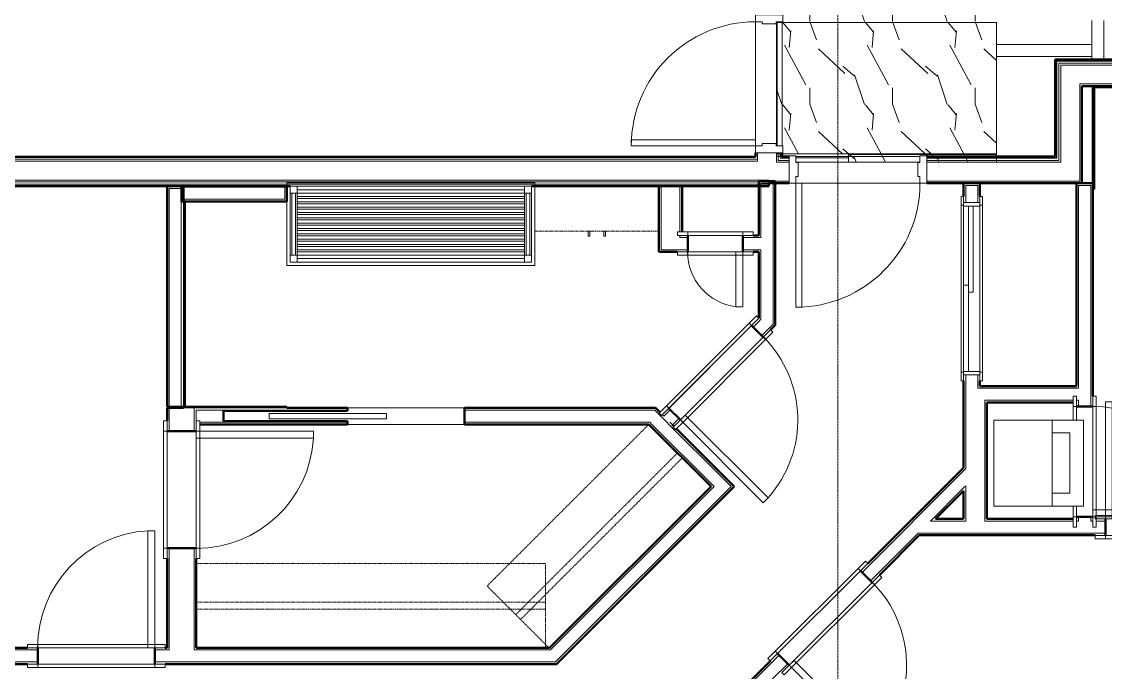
# Model space of a CAD drawing. Header units: inches. Extents: x -4235 to -464, y 9767 to 12359.
# Drawn here: x -3718.2 to -3403.7, y 10203.2 to 10392.1 of the extents above; entities that cross this region are included whole.
import ezdxf

# ---------------------------------------------------------------- set-up
doc = ezdxf.new("R2010")
doc.units = ezdxf.units.IN
doc.header["$MEASUREMENT"] = 0
doc.linetypes.add('Dash', pattern=[0.25, 0.125, -0.125])
doc.linetypes.add('Grid Line 1_2_', pattern=[0.875, 0.5, -0.125, 0.125, -0.125])
for name, color, linetype, lineweight in [('0-1', 7, 'Continuous', 5), ('0-2', 10, 'Continuous', 9), ('A-CLNG-1', 254, 'Continuous', 9), ('A-CLNG-2', 10, 'Continuous', 9), ('A-CLNG-PATT-1', 253, 'Continuous', 13), ('A-DOOR-1', 10, 'Continuous', 9), ('A-DOOR-2', 50, 'Continuous', 20), ('A-DOOR-FRAM-1', 10, 'Continuous', 9), ('A-DOOR-FRAM-2', 50, 'Continuous', 20), ('A-FLOR-3', 192, 'Continuous', 9), ('A-WALL-1', 7, 'Continuous', 50), ('A-WALL-2', 250, 'Continuous', 13), ('A-WALL-3', 10, 'Continuous', 9), ('A-WALL-4', 254, 'Continuous', 9), ('A-WALL-5', 113, 'Continuous', 9), ('I-WALL-1', 7, 'Continuous', 50), ('I-WALL-2', 10, 'Continuous', 9), ('I-WALL-3', 254, 'Continuous', 9), ('P-SANR-FIXT-1', 10, 'Continuous', 9), ('Q-CASE-1', 254, 'Continuous', 9), ('Q-CASE-2', 10, 'Continuous', 9), ('Q-CASE-3', 254, 'Dash', 9), ('Q-CASE-4', 10, 'Dash', 9), ('Q-CASE-HDLN-1', 10, 'Dash', 9), ('Q-CASE-HDLN-2', 254, 'Dash', 9), ('S-BEAM', 12, 'Continuous', 9), ('S-GRID-1', 1, 'Grid Line 1_2_', 9)]:
    doc.layers.add(name, color=color, linetype=linetype, lineweight=lineweight)

# ---------------------------------------------------------------- blocks, each defined once
blk = doc.blocks.new('SWING - SINGLE - FLUSH - 2-10 x 6-8 - PASSAGE-3199410-BACKGROUND - RCP - 2ND FLOOR')
at = {"layer": 'A-DOOR-1'}
blk.add_arc((17, -4.25), 34.07, 180, 266.6343, dxfattribs=at)
at = {"layer": 'A-DOOR-2'}
for p, q in [((15, -4.25), (15, -38.26)), ((17, -4.25), (15, -4.25)), ((17, -4.25), (17, -38.26)), ((17, -38.26), (15, -38.26))]:
    blk.add_line(p, q, dxfattribs=at)
at = {"layer": 'A-DOOR-FRAM-1'}
for p, q in [((-17, 5.25), (-20, 5.25)), ((-20, 5.25), (-20, 4.25)), ((-20, 4.25), (-17, 4.25)), ((17, 5.25), (-17, 5.25)), ((-17, 5.25), (-17, 4.25)), ((-17, 4.25), (17, 4.25)), ((20, 5.25), (17, 5.25)), ((17, 5.25), (17, 4.25)), ((17, 4.25), (20, 4.25)), ((20, 5.25), (20, 4.25)), ((-17, -4.25), (-20, -4.25)), ((-20, -5.25), (-20, -4.25)), ((-20, -5.25), (-17, -5.25)), ((17, -4.25), (-17, -4.25)), ((-17, -5.25), (-17, -4.25)), ((-17, -5.25), (17, -5.25)), ((20, -4.25), (17, -4.25)), ((17, -5.25), (17, -4.25)), ((17, -5.25), (20, -5.25)), ((20, -5.25), (20, -4.25))]:
    blk.add_line(p, q, dxfattribs=at)
blk = doc.blocks.new('POCKET - FLUSH - 2-10 x 6-8-2882529-BACKGROUND - RCP - 2ND FLOOR')
at = {"layer": 'A-DOOR-2'}
for p, q in [((-39.67, 0.75), (-39.67, -0.75)), ((-5.67, 0.75), (-39.67, 0.75)), ((-5.67, -0.75), (-5.67, 0.75)), ((-39.67, -0.75), (-5.67, -0.75))]:
    blk.add_line(p, q, dxfattribs=at)
blk = doc.blocks.new('OD_CW_Closet - OD_CW_Closet-3110444-BACKGROUND - RCP - 2ND FLOOR')
at = {"layer": 'Q-CASE-HDLN-1'}
for p, q in [((67.13, 24), (66.97, 24)), ((67.13, -1.51), (67.13, 23.84)), ((0.74, 12.24), (67.13, 12.24)), ((0.74, 10.24), (67.13, 10.24)), ((0.74, -1.51), (67.13, -1.51))]:
    blk.add_line(p, q, dxfattribs=at)
at = {"layer": 'Q-CASE-HDLN-2'}
for p, q in [((66.97, 24), (0.74, 24)), ((0.74, 24), (0.74, -1.51)), ((67.13, 23.84), (67.13, 24))]:
    blk.add_line(p, q, dxfattribs=at)
blk = doc.blocks.new('OD_CW_Closet - OD_CW_Closet-3108933-BACKGROUND - RCP - 2ND FLOOR')
at = {"layer": 'Q-CASE-HDLN-1'}
for p, q in [((0.74, 24), (0.74, -0.45)), ((0.74, 12.78), (102.1, 12.78)), ((0.74, 10.78), (102.1, 10.78)), ((0.74, -0.45), (102.1, -0.45))]:
    blk.add_line(p, q, dxfattribs=at)
at = {"layer": 'Q-CASE-HDLN-2'}
for p, q in [((102.1, 24), (0.74, 24)), ((102.1, -0.45), (102.1, 24))]:
    blk.add_line(p, q, dxfattribs=at)
blk = doc.blocks.new('Stacked Washer and Dryer - 26_x25_ - Private-1352637-BACKGROUND - RCP - 2ND FLOOR')
at = {"layer": 'P-SANR-FIXT-1'}
for p, q in [((26, 12.5), (0, 12.5)), ((0, -12.5), (0, 12.5)), ((16.90625, 12.5), (16.90625, -12.5)), ((26, 12.5), (26, -12.5)), ((16.90625, 8.75), (22.09375, 8.75)), ((22.09375, 8.75), (22.09375, -8.75)), ((22.09375, -8.75), (16.90625, -8.75)), ((0, -12.5), (26, -12.5))]:
    blk.add_line(p, q, dxfattribs=at)
blk = doc.blocks.new('SWING - SINGLE - FLUSH - 2-10 x 6-8 - PRIVACY-3199407-BACKGROUND - RCP - 2ND FLOOR')
at = {"layer": 'A-DOOR-1'}
blk.add_arc((17, 2.37), 34.07, 93.3657, 180, dxfattribs=at)
at = {"layer": 'A-DOOR-2'}
for p, q in [((15, 2.37), (15, 36.38)), ((17, 36.38), (15, 36.38)), ((17, 2.37), (17, 36.38)), ((17, 2.37), (15, 2.37))]:
    blk.add_line(p, q, dxfattribs=at)
at = {"layer": 'A-DOOR-FRAM-1'}
for p, q in [((-17, 3.37), (-20, 3.37)), ((-20, 2.37), (-20, 3.37)), ((17, 3.37), (-17, 3.37)), ((-17, 2.37), (-17, 3.37)), ((20, 3.37), (17, 3.37)), ((17, 2.37), (17, 3.37)), ((20, 2.37), (20, 3.37)), ((-20, 2.37), (-17, 2.37)), ((-17, 2.37), (17, 2.37)), ((17, 2.37), (20, 2.37)), ((-17, -2.38), (-20, -2.38)), ((-20, -2.38), (-20, -3.38)), ((17, -2.38), (-17, -2.38)), ((-17, -2.38), (-17, -3.38)), ((20, -2.38), (17, -2.38)), ((17, -2.38), (17, -3.38)), ((20, -2.38), (20, -3.38)), ((-20, -3.38), (-17, -3.38)), ((-17, -3.38), (17, -3.38)), ((17, -3.38), (20, -3.38))]:
    blk.add_line(p, q, dxfattribs=at)
blk = doc.blocks.new('SLIDING - FLUSH - 4-0 x 6-8-3203584-BACKGROUND - RCP - 2ND FLOOR')
at = {"layer": 'A-DOOR-1'}
for p, q in [((-26.75, 2.25), (-26.75, 3)), ((-24.25, 3), (-26.75, 3)), ((-26.75, 2.25), (-24.25, 2.25)), ((24.25, 3), (-24.25, 3)), ((-24.25, 3), (-24.25, 2.25)), ((1, 2.25), (-24, 2.25)), ((-24, 2.25), (-24, 0.88)), ((-24, 0.88), (1, 0.88)), ((24, 0.88), (-1, 0.88)), ((-1, 0.88), (-1, -0.5)), ((1, 2.25), (1, 0.88)), ((24, 0.88), (24, -0.5)), ((24.25, 2.25), (24.25, 3)), ((24.25, 3), (26.75, 3)), ((26.75, 2.25), (24.25, 2.25)), ((26.75, 3), (26.75, 2.25)), ((-26.75, -3.25), (-26.75, -2.5)), ((-24.25, -2.5), (-26.75, -2.5)), ((-24.25, -2.5), (-24.25, -3.25)), ((-1, -0.5), (24, -0.5)), ((24.25, -2.5), (26.75, -2.5)), ((24.25, -3.25), (24.25, -2.5)), ((26.75, -2.5), (26.75, -3.25)), ((-26.75, -3.25), (-24.25, -3.25)), ((-24.25, -3.25), (24.25, -3.25)), ((26.75, -3.25), (24.25, -3.25))]:
    blk.add_line(p, q, dxfattribs=at)
at = {"layer": 'A-DOOR-FRAM-1'}
for p, q in [((-24, 2.25), (-25, 2.25)), ((-25, -2.5), (-25, 2.25)), ((-24, 2.25), (-24, -2.5)), ((24, 2.25), (1, 2.25)), ((24, -2.5), (24, 2.25)), ((24, 2.25), (25, 2.25)), ((25, 2.25), (25, -2.5)), ((-25, -2.5), (-24, -2.5)), ((-24, -2.5), (24, -2.5)), ((25, -2.5), (24, -2.5))]:
    blk.add_line(p, q, dxfattribs=at)
blk = doc.blocks.new('SWING - SINGLE - FLUSH - 2-10 x 6-8 - PRIVACY-3199405-BACKGROUND - RCP - 2ND FLOOR')
at = {"layer": 'A-DOOR-1'}
blk.add_arc((17, -2.37), 34.07, 180, 266.6343, dxfattribs=at)
at = {"layer": 'A-DOOR-2'}
for p, q in [((15, -2.37), (15, -36.38)), ((17, -2.37), (15, -2.37)), ((17, -2.37), (17, -36.38)), ((17, -36.38), (15, -36.38))]:
    blk.add_line(p, q, dxfattribs=at)
at = {"layer": 'A-DOOR-FRAM-1'}
for p, q in [((-17, 3.38), (-20, 3.38)), ((-20, 3.38), (-20, 2.38)), ((17, 3.38), (-17, 3.38)), ((-17, 3.38), (-17, 2.38)), ((20, 3.38), (17, 3.38)), ((17, 3.38), (17, 2.38)), ((20, 3.38), (20, 2.38)), ((-20, 2.38), (-17, 2.38)), ((-17, 2.38), (17, 2.38)), ((17, 2.38), (20, 2.38)), ((-17, -2.37), (-20, -2.37)), ((-20, -3.37), (-20, -2.37)), ((17, -2.37), (-17, -2.37)), ((-17, -3.37), (-17, -2.37)), ((20, -2.37), (17, -2.37)), ((17, -3.37), (17, -2.37)), ((20, -3.37), (20, -2.37)), ((-20, -3.37), (-17, -3.37)), ((-17, -3.37), (17, -3.37)), ((17, -3.37), (20, -3.37))]:
    blk.add_line(p, q, dxfattribs=at)
blk = doc.blocks.new('SWING - SINGLE - FLUSH - 2-8 x 6-8 - PASSAGE-V78-BACKGROUND - RCP - 2ND FLOOR')
at = {"layer": 'A-DOOR-1'}
blk.add_arc((16, 2.37), 32.07, 93.5759, 180, dxfattribs=at)
at = {"layer": 'A-DOOR-2'}
for p, q in [((14, 2.37), (14, 34.38)), ((16, 34.38), (14, 34.38)), ((16, 2.37), (16, 34.38)), ((16, 2.37), (14, 2.37))]:
    blk.add_line(p, q, dxfattribs=at)
at = {"layer": 'A-DOOR-FRAM-1'}
for p, q in [((-16, 3.37), (-19, 3.37)), ((-19, 2.37), (-19, 3.37)), ((15.63, 3.37), (-16, 3.37)), ((-16, 2.37), (-16, 3.37)), ((19, 3.37), (16, 3.37)), ((16, 2.37), (16, 3.37)), ((19, 2.37), (19, 3.37)), ((-19, 2.37), (-16, 2.37)), ((-16, 2.37), (16, 2.37)), ((16, 2.37), (19, 2.37)), ((-16, -2.38), (-19, -2.38)), ((-19, -2.38), (-19, -3.38)), ((-12.08, -2.38), (-16, -2.38)), ((-16, -2.38), (-16, -3.38)), ((16, -2.38), (12.92, -2.38)), ((19, -2.38), (16, -2.38)), ((16, -2.38), (16, -3.38)), ((19, -2.38), (19, -3.38)), ((-19, -3.38), (-16, -3.38)), ((-16, -3.38), (-12.08, -3.38)), ((12.92, -3.38), (16, -3.38)), ((16, -3.38), (19, -3.38))]:
    blk.add_line(p, q, dxfattribs=at)
blk = doc.blocks.new('Bath Vanity - Bath Vanity 72_-V5-BACKGROUND - RCP - 2ND FLOOR')
at = {"layer": 'Q-CASE-1'}
for p, q in [((36.74, 5.75), (36.74, 5.37)), ((36.74, 5.34), (36.74, 1.01)), ((-35.26, 0), (-35.26, 1)), ((36.74, 1), (36.74, 0)), ((36.74, 0), (-35.26, 0))]:
    blk.add_line(p, q, dxfattribs=at)
at = {"layer": 'Q-CASE-2'}
for p, q in [((-35.26, 1), (-35.26, 24)), ((-35.26, 24), (36.74, 24)), ((-34.26, 21), (-34.26, 23)), ((-34.26, 23), (-32.26, 23)), ((-32.26, 23), (33.74, 23)), ((-32.26, 23), (-32.26, 21)), ((33.74, 21), (33.74, 23)), ((33.74, 23), (35.74, 23)), ((35.74, 23), (35.74, 21)), ((36.74, 24), (36.74, 5.75)), ((-34.26, 21), (-34.26, 3)), ((-32.26, 21), (-34.26, 21)), ((-33.76, 21), (-33.76, 3)), ((-32.76, 21), (-32.76, 3)), ((-32.26, 22), (33.74, 22)), ((33.74, 21), (-32.26, 21)), ((-32.26, 21), (-32.26, 3)), ((-32.26, 20), (33.74, 20)), ((33.74, 19.45), (-32.26, 19.45)), ((33.74, 21), (33.74, 3)), ((35.74, 21), (33.74, 21)), ((34.24, 21), (34.24, 3)), ((35.24, 21), (35.24, 3)), ((35.74, 21), (35.74, 3)), ((-32.26, 18.45), (33.74, 18.45)), ((33.74, 17.91), (-32.26, 17.91)), ((-32.26, 16.91), (33.74, 16.91)), ((33.74, 16.36), (-32.26, 16.36)), ((-32.26, 15.36), (33.74, 15.36)), ((33.74, 14.82), (-32.26, 14.82)), ((-32.26, 13.82), (33.74, 13.82)), ((33.74, 13.27), (-32.26, 13.27)), ((-32.26, 12.27), (33.74, 12.27)), ((33.74, 11.73), (-32.26, 11.73)), ((-32.26, 10.73), (33.74, 10.73)), ((33.74, 10.18), (-32.26, 10.18)), ((-32.26, 9.18), (33.74, 9.18)), ((33.74, 8.64), (-32.26, 8.64)), ((-32.26, 7.64), (33.74, 7.64)), ((33.74, 7.09), (-32.26, 7.09)), ((-32.26, 6.09), (33.74, 6.09)), ((33.74, 5.55), (-32.26, 5.55)), ((-32.26, 4.55), (33.74, 4.55)), ((33.74, 4), (-32.26, 4)), ((-34.26, 1), (-34.26, 3)), ((-34.26, 3), (-32.26, 3)), ((-32.26, 1), (-34.26, 1)), ((-32.26, 3), (33.74, 3)), ((-32.26, 3), (-32.26, 1)), ((-32.26, 2), (33.74, 2)), ((-32.26, 1), (33.74, 1)), ((33.74, 1), (33.74, 3)), ((33.74, 3), (35.74, 3)), ((35.74, 1), (33.74, 1)), ((35.74, 3), (35.74, 1))]:
    blk.add_line(p, q, dxfattribs=at)
blk = doc.blocks.new('300 Series Wall Hung Cabinet_326 - 36_-V98-BACKGROUND - RCP - 2ND FLOOR')
at = {"layer": 'Q-CASE-2'}
for p, q in [((-2.01, 14.69), (-2.5, 14.69)), ((-2.5, 14.69), (-2.5, 13.19)), ((-2.5, 13.19), (-2.01, 13.19)), ((-2.01, 13.19), (-2.01, 14.69)), ((2.49, 14.69), (2, 14.69)), ((2, 14.69), (2, 13.19)), ((2, 13.19), (2.49, 13.19)), ((2.49, 13.19), (2.49, 14.69))]:
    blk.add_line(p, q, dxfattribs=at)
at = {"layer": 'Q-CASE-3'}
for p, q in [((-18, 0.19), (-18, 13.19)), ((18, 0.19), (-18, 0.19))]:
    blk.add_line(p, q, dxfattribs=at)
at = {"layer": 'Q-CASE-4'}
blk.add_line((-18, 13.19), (18, 13.19), dxfattribs=at)
blk = doc.blocks.new('SWING - SINGLE - FLUSH - 1-4 X 6-8 PASSAGE-3199409-BACKGROUND - RCP - 2ND FLOOR')
at = {"layer": 'A-DOOR-1'}
blk.add_arc((8, -2.37), 16.07, 180, 262.8492, dxfattribs=at)
at = {"layer": 'A-DOOR-2'}
for p, q in [((6, -2.37), (6, -18.32)), ((8, -2.37), (6, -2.37)), ((8, -2.37), (8, -18.32)), ((8, -18.32), (6, -18.32))]:
    blk.add_line(p, q, dxfattribs=at)
at = {"layer": 'A-DOOR-FRAM-1'}
for p, q in [((-8, 3.38), (-11, 3.38)), ((-11, 3.38), (-11, 2.38)), ((8, 3.38), (-8, 3.38)), ((-8, 3.38), (-8, 2.38)), ((11, 3.38), (8, 3.38)), ((8, 3.38), (8, 2.38)), ((11, 3.38), (11, 2.38)), ((-11, 2.38), (-8, 2.38)), ((-8, 2.38), (8, 2.38)), ((8, 2.38), (11, 2.38)), ((-8, -2.37), (-11, -2.37)), ((-11, -3.37), (-11, -2.37)), ((8, -2.37), (-8, -2.37)), ((-8, -3.37), (-8, -2.37)), ((11, -2.37), (8, -2.37)), ((8, -3.37), (8, -2.37)), ((11, -3.37), (11, -2.37)), ((-11, -3.37), (-8, -3.37)), ((-8, -3.37), (8, -3.37)), ((8, -3.37), (11, -3.37))]:
    blk.add_line(p, q, dxfattribs=at)
blk = doc.blocks.new('CTR - 1st Phase - Unit Layouts_rvt-1-BACKGROUND - RCP - 2ND FLOOR')
at = {"layer": 'A-WALL-1'}
for p, q in [((-3407.35, 10373.07), (-3407.35, 10373.45)), ((-3407.35, 10373.45), (-3347.35, 10373.45)), ((-3407.35, 10343.45), (-3407.35, 10373.07)), ((-3347.72, 10373.07), (-3406.97, 10373.07)), ((-3406.97, 10373.07), (-3406.97, 10343.45)), ((-3504.3, 10330.06), (-3504.3, 10345.84)), ((-3504.3, 10345.84), (-3503.67, 10345.84)), ((-3503.67, 10345.84), (-3500.17, 10345.84)), ((-3500.17, 10345.84), (-3499.55, 10345.84)), ((-3499.55, 10345.84), (-3499.55, 10304.01)), ((-3444.85, 10341.34), (-3444.85, 10345.21)), ((-3444.85, 10345.21), (-3444.22, 10345.21)), ((-3444.22, 10345.21), (-3440.72, 10345.21)), ((-3440.72, 10345.21), (-3440.1, 10345.21)), ((-3440.1, 10345.21), (-3440.1, 10341.34)), ((-3412.1, 10286.32), (-3412.1, 10345.21)), ((-3412.1, 10345.21), (-3411.47, 10345.21)), ((-3411.47, 10345.21), (-3407.97, 10345.21)), ((-3407.97, 10345.21), (-3407.35, 10345.21)), ((-3407.35, 10345.21), (-3407.35, 10283.36)), ((-3676.05, 10280.34), (-3676.05, 10344.34)), ((-3676.05, 10344.34), (-3675.42, 10344.34)), ((-3675.42, 10344.34), (-3671.92, 10344.34)), ((-3671.92, 10344.34), (-3671.3, 10344.34)), ((-3671.89, 10344.34), (-3641.26, 10344.34)), ((-3671.89, 10344.09), (-3671.89, 10344.34)), ((-3671.89, 10340.59), (-3671.89, 10344.09)), ((-3671.3, 10344.34), (-3671.3, 10339.96)), ((-3641.26, 10344.34), (-3641.26, 10344.09)), ((-3641.26, 10344.09), (-3641.26, 10340.59)), ((-3533.3, 10325.31), (-3533.3, 10344.34)), ((-3533.3, 10344.34), (-3526.55, 10344.34)), ((-3526.55, 10344.34), (-3526.55, 10331.06)), ((-3406.97, 10343.45), (-3407.35, 10343.45)), ((-3671.89, 10339.96), (-3671.89, 10340.59)), ((-3641.26, 10339.96), (-3671.89, 10339.96)), ((-3671.3, 10339.96), (-3670.92, 10339.96)), ((-3670.92, 10339.59), (-3670.92, 10280.34)), ((-3641.26, 10340.59), (-3641.26, 10339.96)), ((-3524.92, 10330.06), (-3524.92, 10325.31)), ((-3508.92, 10325.31), (-3508.92, 10330.06)), ((-3505.92, 10330.06), (-3504.3, 10330.06)), ((-3532.67, 10325.31), (-3533.3, 10325.31)), ((-3527.92, 10325.31), (-3532.67, 10325.31)), ((-3504.3, 10325.31), (-3505.92, 10325.31)), ((-3504.3, 10306.06), (-3504.3, 10325.31)), ((-3504.3, 10301.82), (-3506.38, 10303.9)), ((-3499.55, 10304.01), (-3500.9, 10302.66)), ((-3503.02, 10300.54), (-3504.3, 10301.82)), ((-3444.85, 10286.32), (-3444.85, 10287.84)), ((-3444.85, 10262.61), (-3444.85, 10286.32)), ((-3440.1, 10287.84), (-3440.1, 10286.32)), ((-3440.1, 10286.32), (-3438.1, 10286.32)), ((-3438.1, 10286.32), (-3412.1, 10286.32)), ((-3413.1, 10281.57), (-3438.1, 10281.57)), ((-3438.1, 10281.57), (-3438.1, 10247.74)), ((-3671.3, 10280.34), (-3676.05, 10280.34)), ((-3671.3, 10279.96), (-3671.3, 10280.34)), ((-3670.92, 10280.34), (-3641.3, 10280.34)), ((-3623.7, 10279.09), (-3659.7, 10279.09)), ((-3659.7, 10279.09), (-3659.7, 10276.09)), ((-3641.3, 10280.34), (-3641.3, 10279.96)), ((-3641.3, 10279.96), (-3623.7, 10279.96)), ((-3623.7, 10279.96), (-3623.7, 10279.09)), ((-3589.7, 10279.96), (-3534.24, 10279.96)), ((-3589.7, 10275.21), (-3589.7, 10279.96)), ((-3534.24, 10279.96), (-3533.61, 10279.34)), ((-3533.61, 10279.34), (-3532.98, 10278.71)), ((-3530.42, 10279.86), (-3527.06, 10276.5)), ((-3407.35, 10280.36), (-3412.1, 10280.36)), ((-3659.7, 10276.09), (-3623.7, 10276.09)), ((-3623.7, 10276.09), (-3623.7, 10275.21)), ((-3623.7, 10275.21), (-3666.55, 10275.21)), ((-3536.21, 10275.21), (-3589.7, 10275.21)), ((-3518.17, 10257.18), (-3536.21, 10275.21)), ((-3529.49, 10275.21), (-3528.92, 10274.64)), ((-3528.92, 10274.64), (-3529.49, 10275.21)), ((-3528.21, 10273.94), (-3514.81, 10260.53)), ((-3514.81, 10260.53), (-3511.89, 10257.62)), ((-3472.66, 10234.8), (-3444.85, 10262.61)), ((-3565, 10210.34), (-3518.17, 10257.18)), ((-3511.45, 10257.18), (-3563.04, 10205.59)), ((-3511.89, 10257.62), (-3511.45, 10257.18)), ((-3444.85, 10255.89), (-3453, 10247.74)), ((-3444.85, 10247.74), (-3444.85, 10255.89)), ((-3453, 10247.74), (-3444.85, 10247.74)), ((-3438.1, 10247.74), (-3413.1, 10247.74)), ((-3412.1, 10248.36), (-3407.35, 10248.36)), ((-3403.72, 10247.74), (-3403.72, 10242.99)), ((-3457.75, 10242.99), (-3469.31, 10231.44)), ((-3406.72, 10242.99), (-3457.75, 10242.99)), ((-3471.43, 10229.32), (-3474.79, 10232.68)), ((-3852.47, 10210.34), (-3716.58, 10210.34)), ((-3713.58, 10210.34), (-3713.58, 10205.59)), ((-3679.58, 10205.59), (-3679.58, 10210.34)), ((-3676.58, 10210.34), (-3676.05, 10210.34)), ((-3667.55, 10210.34), (-3565, 10210.34)), ((-3518.75, 10188.71), (-3500.95, 10206.51)), ((-3498.83, 10208.63), (-3495.47, 10205.27)), ((-3716.58, 10205.59), (-3852.47, 10205.59)), ((-3676.05, 10205.59), (-3676.58, 10205.59)), ((-3569.75, 10205.59), (-3667.55, 10205.59)), ((-3563.92, 10205.59), (-3569.75, 10205.59)), ((-3563.04, 10205.59), (-3563.92, 10205.59))]:
    blk.add_line(p, q, dxfattribs=at)
at = {"layer": 'A-WALL-2'}
for p, q in [((-3503.67, 10345.21), (-3500.17, 10345.21)), ((-3503.67, 10345.21), (-3503.67, 10329.43)), ((-3500.17, 10345.21), (-3500.17, 10304.27)), ((-3444.22, 10344.59), (-3440.72, 10344.59)), ((-3444.22, 10339.59), (-3444.22, 10344.59)), ((-3440.72, 10339.59), (-3440.72, 10344.59)), ((-3411.47, 10344.59), (-3407.97, 10344.59)), ((-3411.47, 10285.7), (-3411.47, 10344.59)), ((-3407.97, 10280.36), (-3407.97, 10344.59)), ((-3675.42, 10343.71), (-3671.92, 10343.71)), ((-3675.42, 10343.71), (-3675.42, 10280.34)), ((-3671.92, 10343.71), (-3671.92, 10280.34)), ((-3671.26, 10344.09), (-3671.89, 10344.09)), ((-3671.26, 10344.09), (-3671.89, 10344.09)), ((-3641.89, 10344.09), (-3671.26, 10344.09)), ((-3671.26, 10340.59), (-3671.26, 10344.09)), ((-3641.26, 10344.09), (-3641.89, 10344.09)), ((-3641.89, 10344.09), (-3641.89, 10340.59)), ((-3641.26, 10344.09), (-3641.89, 10344.09)), ((-3532.67, 10344.34), (-3532.67, 10325.93)), ((-3527.17, 10344.34), (-3527.17, 10331.06)), ((-3671.3, 10339.96), (-3671.3, 10280.34)), ((-3671.3, 10280.34), (-3671.3, 10339.96)), ((-3641.89, 10340.59), (-3671.26, 10340.59)), ((-3527.17, 10330.06), (-3527.17, 10329.43)), ((-3527.17, 10329.43), (-3526.55, 10329.43)), ((-3526.55, 10329.43), (-3524.92, 10329.43)), ((-3508.92, 10329.43), (-3504.3, 10329.43)), ((-3504.3, 10329.43), (-3503.67, 10329.43)), ((-3532.67, 10325.93), (-3527.17, 10325.93)), ((-3527.17, 10325.93), (-3526.55, 10325.93)), ((-3526.55, 10325.93), (-3524.92, 10325.93)), ((-3508.92, 10325.93), (-3504.3, 10325.93)), ((-3504.3, 10325.93), (-3503.67, 10325.93)), ((-3503.67, 10325.93), (-3503.67, 10305.72)), ((-3504.3, 10305.1), (-3505.94, 10303.46)), ((-3504.3, 10305.1), (-3503.67, 10305.72)), ((-3503.46, 10300.98), (-3500.17, 10304.27)), ((-3444.22, 10286.32), (-3444.22, 10289.59)), ((-3440.72, 10286.32), (-3440.72, 10289.59)), ((-3444.22, 10286.32), (-3444.22, 10285.7)), ((-3444.22, 10285.7), (-3444.22, 10262.35)), ((-3440.72, 10286.32), (-3440.72, 10285.7)), ((-3438.72, 10285.7), (-3440.72, 10285.7)), ((-3438.1, 10285.7), (-3438.72, 10285.7)), ((-3412.1, 10285.7), (-3438.1, 10285.7)), ((-3411.47, 10285.7), (-3412.1, 10285.7)), ((-3438.1, 10282.2), (-3438.72, 10282.2)), ((-3438.72, 10282.2), (-3438.72, 10247.74)), ((-3413.1, 10282.2), (-3438.1, 10282.2)), ((-3411.47, 10282.2), (-3412.1, 10282.2)), ((-3411.47, 10280.36), (-3411.47, 10282.2)), ((-3675.42, 10279.96), (-3675.42, 10273.24)), ((-3671.3, 10279.96), (-3670.92, 10279.96)), ((-3670.92, 10279.96), (-3671.3, 10279.96)), ((-3670.92, 10279.96), (-3668.17, 10279.96)), ((-3668.17, 10279.96), (-3667.55, 10279.96)), ((-3668.17, 10279.96), (-3668.17, 10273.24)), ((-3667.55, 10279.96), (-3641.3, 10279.96)), ((-3641.3, 10279.96), (-3667.55, 10279.96)), ((-3623.7, 10279.34), (-3667.55, 10279.34)), ((-3667.55, 10276.24), (-3667.55, 10279.34)), ((-3667.55, 10279.34), (-3667.55, 10276.24)), ((-3534.5, 10279.34), (-3589.7, 10279.34)), ((-3531, 10275.84), (-3534.5, 10279.34)), ((-3529.98, 10279.42), (-3531.83, 10277.56)), ((-3623.7, 10275.84), (-3666.55, 10275.84)), ((-3535.95, 10275.84), (-3589.7, 10275.84)), ((-3535.32, 10275.21), (-3535.95, 10275.84)), ((-3531.83, 10277.56), (-3532.28, 10278)), ((-3530.37, 10275.21), (-3531, 10275.84)), ((-3529.49, 10275.21), (-3530.11, 10275.84)), ((-3527.5, 10276.94), (-3529.36, 10275.09)), ((-3517.73, 10257.62), (-3535.32, 10275.21)), ((-3515.25, 10260.09), (-3530.37, 10275.21)), ((-3514.81, 10259.65), (-3515.25, 10260.09)), ((-3512.33, 10257.18), (-3514.81, 10259.65)), ((-3474.34, 10232.23), (-3444.85, 10261.73)), ((-3444.85, 10261.73), (-3444.22, 10262.35)), ((-3517.28, 10257.18), (-3564.74, 10209.71)), ((-3512.33, 10257.18), (-3563.29, 10206.21)), ((-3517.28, 10257.18), (-3517.73, 10257.62)), ((-3454.51, 10247.11), (-3444.85, 10256.78)), ((-3444.85, 10256.78), (-3444.22, 10257.4)), ((-3444.22, 10257.4), (-3444.22, 10247.74)), ((-3453.63, 10247.11), (-3454.51, 10247.11)), ((-3444.22, 10247.11), (-3453.63, 10247.11)), ((-3444.22, 10247.74), (-3444.22, 10247.11)), ((-3438.72, 10247.74), (-3438.72, 10247.11)), ((-3413.1, 10247.11), (-3438.72, 10247.11)), ((-3411.47, 10247.11), (-3412.1, 10247.11)), ((-3411.47, 10247.74), (-3411.47, 10248.36)), ((-3411.47, 10247.74), (-3411.47, 10247.11)), ((-3407.97, 10247.74), (-3407.97, 10248.36)), ((-3407.97, 10247.74), (-3407.97, 10247.11)), ((-3407.35, 10247.11), (-3407.97, 10247.11)), ((-3403.72, 10247.11), (-3406.35, 10247.11)), ((-3471.87, 10229.76), (-3458.01, 10243.61)), ((-3457.13, 10243.61), (-3458.01, 10243.61)), ((-3403.72, 10243.61), (-3457.13, 10243.61)), ((-3675.42, 10239.24), (-3675.42, 10209.71)), ((-3668.17, 10239.24), (-3668.17, 10209.71)), ((-3713.58, 10209.71), (-3851.85, 10209.71)), ((-3676.05, 10209.71), (-3679.58, 10209.71)), ((-3676.05, 10209.71), (-3675.42, 10209.71)), ((-3668.17, 10209.71), (-3667.55, 10209.71)), ((-3667.55, 10209.71), (-3565.63, 10209.71)), ((-3565.63, 10209.71), (-3564.74, 10209.71)), ((-3713.58, 10206.21), (-3851.85, 10206.21)), ((-3676.05, 10206.21), (-3679.58, 10206.21)), ((-3676.05, 10206.21), (-3675.42, 10206.21)), ((-3675.42, 10206.21), (-3668.17, 10206.21)), ((-3668.17, 10206.21), (-3667.55, 10206.21)), ((-3667.55, 10206.21), (-3569.13, 10206.21)), ((-3569.13, 10206.21), (-3568.24, 10206.21)), ((-3568.24, 10206.21), (-3563.29, 10206.21)), ((-3518.75, 10187.83), (-3498.39, 10208.19)), ((-3500.33, 10201.3), (-3495.91, 10205.72))]:
    blk.add_line(p, q, dxfattribs=at)
at = {"layer": 'A-WALL-3'}
for p, q in [((-3440.1, 10339.59), (-3444.22, 10339.59)), ((-3508.92, 10330.06), (-3524.92, 10330.06)), ((-3524.92, 10325.31), (-3508.92, 10325.31)), ((-3506.38, 10303.9), (-3530.42, 10279.86)), ((-3503.02, 10300.54), (-3504.3, 10299.26)), ((-3527.06, 10276.5), (-3504.3, 10299.26)), ((-3440.1, 10289.59), (-3444.85, 10289.59)), ((-3589.7, 10279.96), (-3623.7, 10279.96)), ((-3412.1, 10280.36), (-3412.1, 10276.45)), ((-3407.35, 10248.36), (-3407.35, 10280.36)), ((-3623.7, 10275.21), (-3589.7, 10275.21)), ((-3412.1, 10251.45), (-3412.1, 10248.36)), ((-3474.79, 10232.68), (-3498.83, 10208.63)), ((-3495.47, 10205.27), (-3471.43, 10229.32)), ((-3679.58, 10210.34), (-3713.58, 10210.34)), ((-3713.58, 10205.59), (-3679.58, 10205.59))]:
    blk.add_line(p, q, dxfattribs=at)
at = {"layer": 'A-WALL-4'}
for p, q in [((-3524.92, 10325.31), (-3524.92, 10330.06)), ((-3508.92, 10325.31), (-3508.92, 10330.06)), ((-3506.38, 10303.9), (-3504.3, 10301.82)), ((-3504.3, 10301.82), (-3503.02, 10300.54)), ((-3659.7, 10276.09), (-3659.7, 10279.09)), ((-3659.7, 10279.09), (-3623.7, 10279.09)), ((-3623.7, 10279.09), (-3623.7, 10279.96)), ((-3589.7, 10279.96), (-3589.7, 10275.21)), ((-3530.42, 10279.86), (-3527.06, 10276.5)), ((-3412.1, 10280.36), (-3407.35, 10280.36)), ((-3623.7, 10276.09), (-3659.7, 10276.09)), ((-3623.7, 10275.21), (-3623.7, 10276.09)), ((-3412.1, 10248.36), (-3407.35, 10248.36)), ((-3474.79, 10232.68), (-3471.43, 10229.32)), ((-3713.58, 10205.59), (-3713.58, 10210.34)), ((-3679.58, 10205.59), (-3679.58, 10210.34)), ((-3498.83, 10208.63), (-3495.47, 10205.27))]:
    blk.add_line(p, q, dxfattribs=at)
at = {"layer": 'A-WALL-5'}
for p, q in [((-3641.3, 10340), (-3641.3, 10344.33)), ((-3641.26, 10344.34), (-3640.3, 10344.34)), ((-3640.3, 10344.34), (-3570.3, 10344.34)), ((-3570.3, 10344.34), (-3569.3, 10344.34)), ((-3569.3, 10344.34), (-3569.3, 10321.34)), ((-3641.3, 10339.59), (-3641.3, 10339.96)), ((-3641.3, 10321.34), (-3641.3, 10339.59)), ((-3569.3, 10321.34), (-3641.3, 10321.34))]:
    blk.add_line(p, q, dxfattribs=at)
at = {"layer": 'I-WALL-1'}
for p, q in [((-3676.05, 10276.24), (-3676.05, 10279.96)), ((-3676.05, 10279.96), (-3671.3, 10279.96)), ((-3667.55, 10273.24), (-3676.05, 10273.24)), ((-3676.05, 10239.24), (-3667.55, 10239.24)), ((-3676.05, 10210.34), (-3676.05, 10236.24)), ((-3667.55, 10236.24), (-3667.55, 10210.34)), ((-3675.42, 10205.59), (-3676.05, 10205.59)), ((-3667.55, 10205.59), (-3675.42, 10205.59))]:
    blk.add_line(p, q, dxfattribs=at)
at = {"layer": 'I-WALL-2'}
for p, q in [((-3676.05, 10273.24), (-3676.05, 10239.24)), ((-3667.55, 10239.24), (-3667.55, 10273.24))]:
    blk.add_line(p, q, dxfattribs=at)
at = {"layer": 'I-WALL-3'}
for p, q in [((-3676.05, 10273.24), (-3667.55, 10273.24)), ((-3667.55, 10239.24), (-3676.05, 10239.24))]:
    blk.add_line(p, q, dxfattribs=at)
at = {"layer": '0-2'}
for name, p, rotation in [('Bath Vanity - Bath Vanity 72_-V5-BACKGROUND - RCP - 2ND FLOOR', (-3604.56, 10345.34), 180), ('300 Series Wall Hung Cabinet_326 - 36_-V98-BACKGROUND - RCP - 2ND FLOOR', (-3551.3, 10344.53), 180), ('SLIDING - FLUSH - 4-0 x 6-8-3203584-BACKGROUND - RCP - 2ND FLOOR', (-3442.6, 10314.59), 89.9999999999961), ('SWING - SINGLE - FLUSH - 2-10 x 6-8 - PRIVACY-3199407-BACKGROUND - RCP - 2ND FLOOR', (-3516.72, 10290.2), 225.0000000000024), ('SWING - SINGLE - FLUSH - 2-8 x 6-8 - PASSAGE-V78-BACKGROUND - RCP - 2ND FLOOR', (-3409.72, 10264.36), 269.9999999999993), ('SWING - SINGLE - FLUSH - 2-10 x 6-8 - PRIVACY-3199405-BACKGROUND - RCP - 2ND FLOOR', (-3386.72, 10245.36), 180), ('SWING - SINGLE - FLUSH - 2-10 x 6-8 - PASSAGE-3199410-BACKGROUND - RCP - 2ND FLOOR', (-3671.8, 10256.24), 90.00000000000318), ('OD_CW_Closet - OD_CW_Closet-3110444-BACKGROUND - RCP - 2ND FLOOR', (-3534.62, 10274.67), 225.0000000000065), ('OD_CW_Closet - OD_CW_Closet-3108933-BACKGROUND - RCP - 2ND FLOOR', (-3565.44, 10234.34), 180), ('SWING - SINGLE - FLUSH - 2-10 x 6-8 - PRIVACY-3199407-BACKGROUND - RCP - 2ND FLOOR', (-3485.13, 10218.97), 225.000000000005)]:
    blk.add_blockref(name, p, dxfattribs=dict(at, rotation=rotation))
for name, p in [('SWING - SINGLE - FLUSH - 1-4 X 6-8 PASSAGE-3199409-BACKGROUND - RCP - 2ND FLOOR', (-3516.92, 10327.68)), ('POCKET - FLUSH - 2-10 x 6-8-2882529-BACKGROUND - RCP - 2ND FLOOR', (-3606.7, 10277.59)), ('Stacked Washer and Dryer - 26_x25_ - Private-1352637-BACKGROUND - RCP - 2ND FLOOR', (-3436.1, 10263.95)), ('SWING - SINGLE - FLUSH - 2-10 x 6-8 - PRIVACY-3199407-BACKGROUND - RCP - 2ND FLOOR', (-3696.58, 10207.96))]:
    blk.add_blockref(name, p, dxfattribs=at)
blk = doc.blocks.new('HOLLOW METAL - UNIT DOOR-2191980-BACKGROUND - RCP - 2ND FLOOR')
at = {"layer": 'A-DOOR-1'}
blk.add_arc((18, -4.125), 36, 180, 270, dxfattribs=at)
at = {"layer": 'A-DOOR-2'}
for p, q in [((16.25, -4.125), (18, -4.125)), ((16.25, -40.125), (16.25, -4.125)), ((18, -4.125), (18, -40.125)), ((18, -40.125), (16.25, -40.125))]:
    blk.add_line(p, q, dxfattribs=at)
at = {"layer": 'A-DOOR-FRAM-2'}
for p, q in [((-20, 3.875), (-18, 3.875)), ((-20, -4.125), (-20, 3.875)), ((-18, 3.875), (-18, 1.9375)), ((18, 3.875), (20, 3.875)), ((18, 1.9375), (18, 3.875)), ((20, 3.875), (20, -4.125)), ((-18, 1.9375), (-17.375, 1.9375)), ((-17.375, 1.9375), (-17.375, -2.1875)), ((17.375, 1.9375), (18, 1.9375)), ((17.375, -2.1875), (17.375, 1.9375)), ((-18, -2.1875), (-18, -4.125)), ((-17.375, -2.1875), (-18, -2.1875)), ((18, -2.1875), (17.375, -2.1875)), ((18, -4.125), (18, -2.1875)), ((-18, -4.125), (-20, -4.125)), ((20, -4.125), (18, -4.125))]:
    blk.add_line(p, q, dxfattribs=at)
blk = doc.blocks.new('HOLLOW METAL - UNIT DOOR-2191978-BACKGROUND - RCP - 2ND FLOOR')
at = {"layer": 'A-DOOR-1'}
blk.add_arc((18, 4.125), 36, 90, 180, dxfattribs=at)
at = {"layer": 'A-DOOR-2'}
for p, q in [((18, 40.125), (16.25, 40.125)), ((16.25, 40.125), (16.25, 4.125)), ((18, 4.125), (18, 40.125)), ((16.25, 4.125), (18, 4.125))]:
    blk.add_line(p, q, dxfattribs=at)
at = {"layer": 'A-DOOR-FRAM-2'}
for p, q in [((-18, 4.125), (-20, 4.125)), ((-20, 4.125), (-20, -3.875)), ((-18, 2.1875), (-18, 4.125)), ((18, 4.125), (18, 2.1875)), ((20, 4.125), (18, 4.125)), ((20, -3.875), (20, 4.125)), ((-17.375, 2.1875), (-18, 2.1875)), ((-17.375, -1.9375), (-17.375, 2.1875)), ((18, 2.1875), (17.375, 2.1875)), ((17.375, 2.1875), (17.375, -1.9375)), ((-18, -3.875), (-18, -1.9375)), ((-18, -1.9375), (-17.375, -1.9375)), ((17.375, -1.9375), (18, -1.9375)), ((18, -1.9375), (18, -3.875)), ((-20, -3.875), (-18, -3.875)), ((18, -3.875), (20, -3.875))]:
    blk.add_line(p, q, dxfattribs=at)
blk = doc.blocks.new('CTR - 1st Phase - Common Walls_rvt-1-BACKGROUND - RCP - 2ND FLOOR')
at = {"layer": 'A-CLNG-PATT-1'}
h = blk.add_hatch(dxfattribs=at)
h.set_pattern_fill('FP_4', color=256, style=0, pattern_type=2)
h.set_pattern_definition([(108.435, (6.24, 0), (-23.9995167, 47.999875), [9.107, -66.787]), (139.399, (3.36, 8.64), (-144.0005735, 119.9994401), [4.425, -216.844]), (136.848, (24, 11.52), (-360.00235884, 335.99803914), [10.527, -515.834]), (109.983, (16.32, 18.72), (-71.99926767, 192.0004429), [5.618, -275.295]), (90, (14.4, 0), (-24, 24), [4.8, -19.2]), (118.443, (14.4, 4.8), (168.00080613, -311.999948405), [13.101, -641.971]), (84.289, (8.16, 16.32), (-24.00143285, -215.9997167), [4.824, -236.373]), (129.806, (8.64, 21.12), (96.0006462, -119.9991583), [3.749, -183.697])])
h.paths.add_polyline_path([(-3457.52, 10351.34), (-3457.52, 10353.21), (-3455.52, 10353.21), (-3455.52, 10351.34), (-3435.32, 10351.34), (-3435.32, 10353.52), (-3478.3, 10353.52), (-3478.3, 10351.34), (-3472.28, 10351.34)], flags=0)
h.paths.add_polyline_path([(-3435.32, 10353.77), (-3435.32, 10391.92), (-3498.93, 10391.92), (-3498.93, 10356.09), (-3497.3, 10356.09), (-3497.3, 10354.09), (-3498.93, 10354.09), (-3498.93, 10353.77), (-3444.25, 10353.77)], flags=0)
h.paths.add_polyline_path([(-3435.32, 10392.17), (-3435.32, 10411.12), (-3498.93, 10411.12), (-3498.93, 10394.09), (-3497.3, 10394.09), (-3497.3, 10392.17), (-3444.25, 10392.17)], flags=0)
at = {"layer": 'A-CLNG-1'}
for p, q in [((-3498.93, 10391.92), (-3497.55, 10391.92)), ((-3498.93, 10356.09), (-3498.93, 10391.92)), ((-3498.93, 10353.77), (-3498.93, 10354.09)), ((-3497.55, 10353.77), (-3498.93, 10353.77)), ((-3478.3, 10351.34), (-3478.3, 10352.96)), ((-3435.32, 10352.96), (-3435.32, 10351.34))]:
    blk.add_line(p, q, dxfattribs=at)
at = {"layer": 'A-CLNG-2'}
for p, q in [((-3497.55, 10391.92), (-3435.32, 10391.92)), ((-3435.32, 10391.92), (-3435.32, 10353.77)), ((-3435.32, 10353.77), (-3497.55, 10353.77)), ((-3478.3, 10352.96), (-3478.3, 10353.52)), ((-3478.3, 10353.52), (-3435.32, 10353.52)), ((-3435.32, 10353.52), (-3435.32, 10352.96))]:
    blk.add_line(p, q, dxfattribs=at)
at = {"layer": 'A-WALL-2'}
for p, q in [((-3417.8, 10380.66), (-3342.97, 10380.66)), ((-3417.8, 10380.66), (-3417.8, 10380.04)), ((-3417.8, 10380.04), (-3417.8, 10373.41)), ((-3417.17, 10380.04), (-3342.97, 10380.04)), ((-3417.17, 10380.04), (-3417.17, 10379.54)), ((-3417.17, 10379.54), (-3417.17, 10373.41)), ((-3416.67, 10379.54), (-3342.97, 10379.54)), ((-3416.67, 10379.54), (-3416.67, 10374.04)), ((-3417.8, 10373.41), (-3417.8, 10352.46)), ((-3417.17, 10373.41), (-3417.17, 10351.84)), ((-3416.67, 10374.04), (-3416.67, 10373.41)), ((-3416.67, 10373.41), (-3416.67, 10351.34)), ((-3411.17, 10374.04), (-3342.97, 10374.04)), ((-3411.17, 10374.04), (-3411.17, 10373.41)), ((-3411.17, 10373.41), (-3411.17, 10345.84)), ((-3504.67, 10354.09), (-3504.67, 10352.84)), ((-3499.17, 10354.09), (-3499.17, 10352.96)), ((-3498.67, 10354.09), (-3498.67, 10352.96)), ((-3498.05, 10354.09), (-3498.05, 10352.96)), ((-3852.47, 10352.21), (-3504.67, 10352.21)), ((-3852.47, 10351.59), (-3504.67, 10351.59)), ((-3504.67, 10352.46), (-3504.67, 10352.84)), ((-3504.67, 10352.21), (-3504.67, 10352.46)), ((-3504.67, 10351.84), (-3504.67, 10352.21)), ((-3504.67, 10351.59), (-3504.67, 10351.84)), ((-3499.17, 10351.84), (-3499.17, 10352.96)), ((-3499.17, 10351.59), (-3499.17, 10351.84)), ((-3499.17, 10351.34), (-3499.17, 10351.59)), ((-3499.17, 10351.34), (-3495.52, 10351.34)), ((-3498.67, 10352.46), (-3498.67, 10352.96)), ((-3498.67, 10352.21), (-3498.67, 10352.46)), ((-3498.67, 10351.84), (-3498.67, 10352.21)), ((-3498.67, 10351.84), (-3495.52, 10351.84)), ((-3498.05, 10352.96), (-3497.55, 10352.96)), ((-3497.55, 10352.96), (-3498.05, 10352.96)), ((-3498.05, 10352.46), (-3495.52, 10352.46)), ((-3455.52, 10352.46), (-3418.3, 10352.46)), ((-3455.52, 10351.84), (-3418.3, 10351.84)), ((-3455.52, 10351.34), (-3418.3, 10351.34)), ((-3418.3, 10352.46), (-3417.8, 10352.46)), ((-3418.3, 10351.84), (-3417.8, 10351.84)), ((-3418.3, 10351.34), (-3417.17, 10351.34)), ((-3417.8, 10351.84), (-3417.17, 10351.84)), ((-3417.17, 10351.34), (-3416.67, 10351.34)), ((-3852.47, 10346.09), (-3501.42, 10346.09)), ((-3852.47, 10345.59), (-3501.42, 10345.59)), ((-3852.47, 10344.96), (-3501.42, 10344.96)), ((-3501.42, 10346.09), (-3501.42, 10345.84)), ((-3501.42, 10345.84), (-3501.42, 10346.09)), ((-3501.42, 10345.84), (-3501.42, 10345.59)), ((-3501.42, 10345.59), (-3501.42, 10345.84)), ((-3501.42, 10345.84), (-3495.52, 10345.84)), ((-3455.52, 10345.84), (-3418.3, 10345.84)), ((-3418.3, 10345.84), (-3416.67, 10345.84)), ((-3416.67, 10345.84), (-3411.17, 10345.84))]:
    blk.add_line(p, q, dxfattribs=at)
at = {"layer": 'I-WALL-1'}
for p, q in [((-3418.3, 10380.66), (-3418.3, 10381.16)), ((-3418.3, 10381.16), (-3342.97, 10381.16)), ((-3418.3, 10373.41), (-3418.3, 10380.66)), ((-3418.3, 10352.96), (-3418.3, 10373.41)), ((-3342.97, 10373.41), (-3410.55, 10373.41)), ((-3410.55, 10373.41), (-3410.55, 10345.21)), ((-3505.3, 10352.84), (-3505.3, 10354.09)), ((-3497.55, 10354.09), (-3497.55, 10352.96)), ((-3852.47, 10352.84), (-3505.3, 10352.84)), ((-3497.55, 10352.96), (-3495.52, 10352.96)), ((-3455.52, 10352.96), (-3418.3, 10352.96)), ((-3501.42, 10345.21), (-3501.42, 10344.34)), ((-3495.52, 10345.21), (-3501.42, 10345.21)), ((-3418.3, 10345.21), (-3455.52, 10345.21)), ((-3411.17, 10345.21), (-3418.3, 10345.21)), ((-3410.55, 10345.21), (-3411.17, 10345.21)), ((-3640.3, 10344.34), (-3852.47, 10344.34)), ((-3501.42, 10344.34), (-3570.3, 10344.34))]:
    blk.add_line(p, q, dxfattribs=at)
at = {"layer": 'I-WALL-2'}
for p, q in [((-3505.3, 10392.09), (-3505.3, 10357.84)), ((-3497.55, 10356.09), (-3497.55, 10392.09)), ((-3499.17, 10352.96), (-3497.55, 10352.96)), ((-3499.17, 10352.96), (-3497.55, 10352.96)), ((-3495.52, 10352.96), (-3495.52, 10345.21)), ((-3457.52, 10352.96), (-3493.52, 10352.96)), ((-3455.52, 10352.96), (-3455.52, 10345.21)), ((-3491.77, 10345.21), (-3457.52, 10345.21))]:
    blk.add_line(p, q, dxfattribs=at)
at = {"layer": 'I-WALL-3'}
for p, q in [((-3497.55, 10392.09), (-3497.55, 10391.92)), ((-3418.3, 10381.16), (-3418.3, 10373.41)), ((-3418.3, 10381.16), (-3342.97, 10381.16)), ((-3418.3, 10352.96), (-3418.3, 10373.41)), ((-3497.55, 10353.77), (-3497.55, 10352.96)), ((-3497.55, 10352.96), (-3495.52, 10352.96)), ((-3493.52, 10352.96), (-3478.3, 10352.96)), ((-3435.32, 10352.96), (-3418.3, 10352.96))]:
    blk.add_line(p, q, dxfattribs=at)
at = {"layer": '0-2'}
for name, p, rotation in [('HOLLOW METAL - UNIT DOOR-2191980-BACKGROUND - RCP - 2ND FLOOR', (-3501.17, 10374.09), 270.0000000000046), ('HOLLOW METAL - UNIT DOOR-2191978-BACKGROUND - RCP - 2ND FLOOR', (-3475.52, 10349.34), 180)]:
    blk.add_blockref(name, p, dxfattribs=dict(at, rotation=rotation))
blk = doc.blocks.new('Dimension Lumber - LVL - 3_5X5_5-V231-BACKGROUND - RCP - 2ND FLOOR')
at = {"layer": 'S-BEAM'}
for p, q in [((-46.13, 1.75), (-45.88, 1.75)), ((17.73, 1.75), (45.38, 1.75)), ((45.38, -1.75), (45.38, 1.75)), ((-46.13, -1.75), (-45.88, -1.75)), ((17.73, -1.75), (45.38, -1.75))]:
    blk.add_line(p, q, dxfattribs=at)
blk = doc.blocks.new('Dimension Lumber - LVL - 3_5X5_5-V240-BACKGROUND - RCP - 2ND FLOOR')
at = {"layer": 'S-BEAM'}
for p, q in [((-34.76, 1.75), (-34.76, -1.75)), ((-34.76, 1.75), (-34.49, 1.75)), ((-34.49, 1.75), (-23.15, 1.75)), ((-20.77, 1.75), (-19.02, 1.75)), ((-16.65, 1.75), (-14.78, 1.75)), ((-12.4, 1.75), (34.76, 1.75)), ((34.76, -1.75), (34.76, 1.75)), ((-34.76, -1.75), (-34.49, -1.75)), ((-34.49, -1.75), (-23.15, -1.75)), ((-20.77, -1.75), (-19.02, -1.75)), ((-16.65, -1.75), (-14.78, -1.75)), ((-12.4, -1.75), (34.76, -1.75))]:
    blk.add_line(p, q, dxfattribs=at)

msp = doc.modelspace()

# ---------------------------------------------------------------- linework, layer by layer
at = {"layer": 'A-FLOR-3'}
for p, q in [((-3499.17, 10392.09), (-3499.17, 10356.09)), ((-3497.92, 10391.92), (-3497.92, 10392.09)), ((-3201.12, 10380.79), (-3417.92, 10380.79)), ((-3417.92, 10380.79), (-3417.92, 10352.59)), ((-3416.67, 10351.34), (-3416.67, 10379.54)), ((-3416.67, 10379.54), (-3207.87, 10379.54)), ((-3499.17, 10354.09), (-3499.17, 10351.34)), ((-3499.17, 10351.34), (-3495.52, 10351.34)), ((-3497.92, 10352.59), (-3497.92, 10353.77)), ((-3495.52, 10352.59), (-3497.92, 10352.59)), ((-3478.3, 10352.59), (-3493.52, 10352.59)), ((-3493.52, 10351.34), (-3457.52, 10351.34)), ((-3455.52, 10351.34), (-3416.67, 10351.34)), ((-3417.92, 10352.59), (-3435.32, 10352.59))]:
    msp.add_line(p, q, dxfattribs=at)
at = {"layer": 'S-GRID-1'}
msp.add_line((-3481.32, 9836.18), (-3481.32, 12309.48), dxfattribs=at)

# ---------------------------------------------------------------- block references
at = {"layer": '0-1'}
for name in ['CTR - 1st Phase - Unit Layouts_rvt-1-BACKGROUND - RCP - 2ND FLOOR', 'CTR - 1st Phase - Common Walls_rvt-1-BACKGROUND - RCP - 2ND FLOOR']:
    msp.add_blockref(name, (0, 0), dxfattribs=at)
at = {"layer": 'S-BEAM', "rotation": 90.00000000000057}
msp.add_blockref('Dimension Lumber - LVL - 3_5X5_5-V240-BACKGROUND - RCP - 2ND FLOOR', (-3405.92, 10415.65), dxfattribs=at)
at = {"layer": 'S-BEAM'}
msp.add_blockref('Dimension Lumber - LVL - 3_5X5_5-V231-BACKGROUND - RCP - 2ND FLOOR', (-3453.05, 10383.79), dxfattribs=at)

doc.saveas('drawing.dxf')
